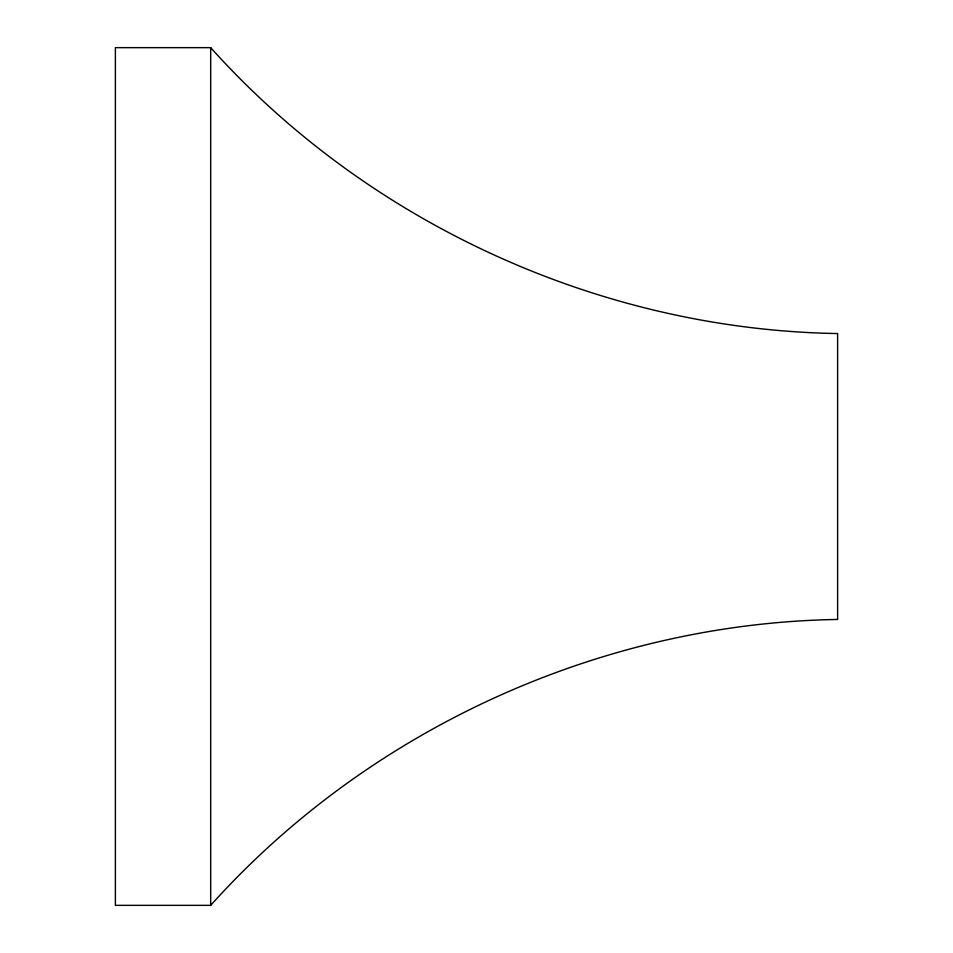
<?xml version="1.0" encoding="UTF-8"?>
<svg xmlns="http://www.w3.org/2000/svg" width="953" height="953" viewBox="0 0 953 953"><rect width="100%" height="100%" fill="white"/><g stroke="black" fill="none" stroke-linecap="round" stroke-linejoin="round"><path stroke-width="1.43" d="M210.684 905.35C368.728 729.2 600.986 623.286 837.616 619.45L837.616 333.55C600.986 329.714 368.728 223.8 210.684 47.65L115.384 47.65L115.384 905.35L210.684 905.35L210.684 47.65"/></g></svg>
